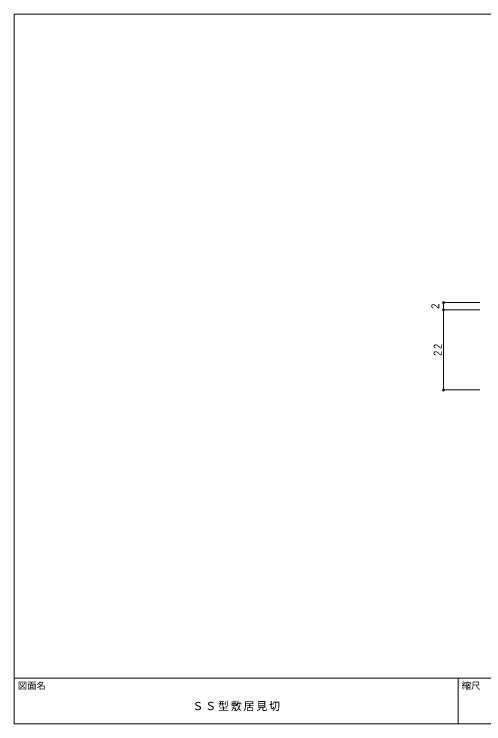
# Model space of a CAD drawing. Units: millimetres on the paper. Extents: x -141 to 141, y -98 to 98.
# Drawn here: x -141 to -11.9, y -97.5 to 97.5 of the extents above; entities that cross this region are included whole.
import ezdxf
from ezdxf.enums import TextEntityAlignment as Align

# ---------------------------------------------------------------- set-up
doc = ezdxf.new("R2010")
doc.units = ezdxf.units.MM
doc.header["$PDMODE"] = 32
doc.header["$PDSIZE"] = 0.6
for name, color, linetype, lineweight in [('0-3_寸法', 4, 'Continuous', 9), ('F-0_図面枠', 5, 'Continuous', 9), ('F-5_F-5ﾚｲﾔ', 7, 'Continuous', 9)]:
    doc.layers.add(name, color=color, linetype=linetype, lineweight=lineweight)
doc.styles.add('HGｺﾞｼｯｸM', font='')
doc.styles.get('HGｺﾞｼｯｸM').set_extended_font_data('HGｺﾞｼｯｸM')

msp = doc.modelspace()

# ---------------------------------------------------------------- linework, layer by layer
at = {"layer": '0-3_寸法'}
for p, q in [((-23, 18.25), (-23, 16.25)), ((-23, 18.25), (-13, 18.25)), ((-23, 16.25), (-13, 16.25)), ((-23, 16.25), (-23, -5.75)), ((-23, -5.75), (-13, -5.75))]:
    msp.add_line(p, q, dxfattribs=at)
for p in [(-23, 18.25), (-23, 16.25), (-23, -5.75)]:
    msp.add_point(p, dxfattribs=at)
at = {"layer": 'F-0_図面枠'}
for p, q in [((-141, 97.5), (141, 97.5)), ((-141, -97.5), (-141, 97.5)), ((-141, -85), (141, -85)), ((-19, -97.5), (-19, -85)), ((141, -97.5), (-141, -97.5))]:
    msp.add_line(p, q, dxfattribs=at)

# ---------------------------------------------------------------- texts
at = {"layer": '0-3_寸法', "color": 7, "style": 'HGｺﾞｼｯｸM', "width": 0.9}
msp.add_text('2', height=2.199, rotation=90, dxfattribs=at).set_placement((-23.5, 16.5), align=Align.BOTTOM_LEFT)
at = {"layer": '0-3_寸法', "color": 7, "insert": (-23.5, 3.625), "char_height": 2.199, "attachment_point": 7, "rotation": 90, "style": 'HGｺﾞｼｯｸM'}
msp.add_mtext('\\T1.36;\\W0.85;22', dxfattribs=at)
at = {"layer": 'F-0_図面枠', "color": 7, "style": 'HGｺﾞｼｯｸM'}
msp.add_text('図面名', height=1.833, dxfattribs=at).set_placement((-140, -88.5), align=Align.BOTTOM_LEFT)
at = {"layer": 'F-5_F-5ﾚｲﾔ', "style": 'HGｺﾞｼｯｸM'}
msp.add_text('縮尺', height=1.833, dxfattribs=at).set_placement((-18, -88.5), align=Align.BOTTOM_LEFT)
at = {"layer": 'F-5_F-5ﾚｲﾔ', "insert": (-92, -94), "char_height": 2.199, "attachment_point": 7, "style": 'HGｺﾞｼｯｸM'}
msp.add_mtext('\\T1.17;ＳＳ型敷居見切', dxfattribs=at)

doc.saveas('drawing.dxf')
